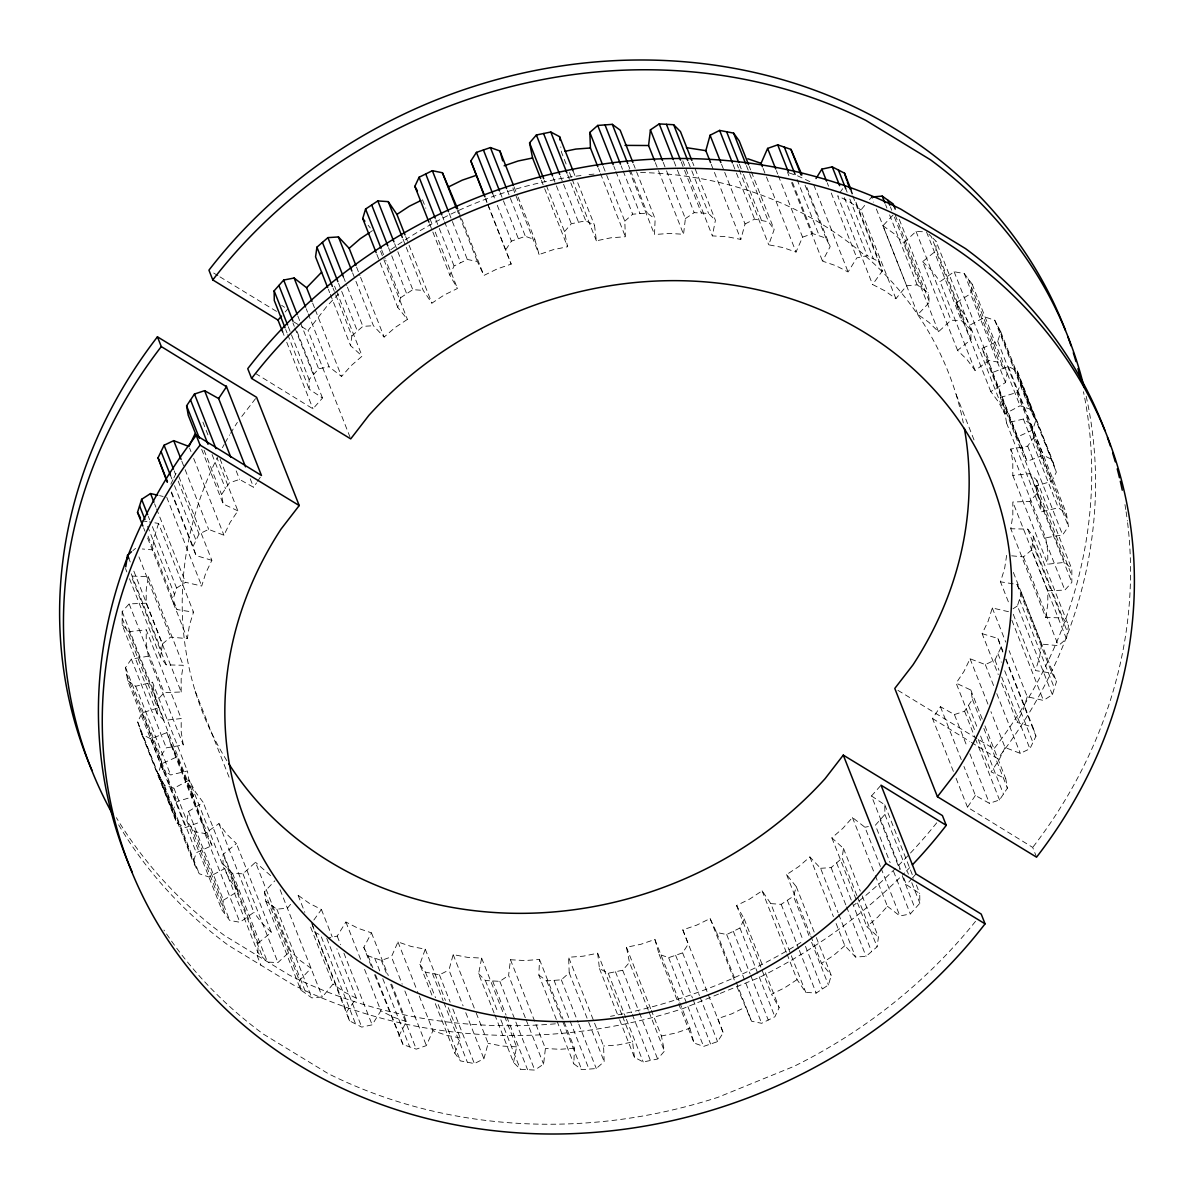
<?xml version="1.0" encoding="UTF-8"?>
<svg xmlns="http://www.w3.org/2000/svg" width="1194" height="1194" viewBox="0 0 1194 1194"><rect width="100%" height="100%" fill="white"/><g stroke="black" fill="none" stroke-linecap="round" stroke-linejoin="round"><path stroke-width="0.75" stroke-dasharray="5 3.75" d="M222.98 863.993L232.531 873.336L242.979 873.814L255.486 862.262L290.44 951.006L277.948 962.558L267.486 962.08L257.934 952.737L222.98 863.993L223.114 854.352L236.412 843.591L226.845 834.233L218.95 823.606L204.92 833.531L194.756 831.681L186.876 821.069L188.503 811.442L203.189 802.398L195.294 791.771L189.219 780.1L173.951 788.204L164.309 785.025L158.25 773.369L161.339 763.936L177.115 756.817L212.069 845.561L196.294 852.695L193.204 862.113L199.264 873.769L208.905 876.948L224.173 868.844L189.219 780.1M257.934 952.737L258.068 943.111L223.114 854.352M1004.781 413.9L969.826 325.156L985.095 317.052L994.736 320.231L1000.796 331.887L997.706 341.305L981.931 348.439L1016.885 437.183L1032.661 430.064L1035.75 420.631L1029.691 408.975L1020.049 405.796L1004.781 413.9L998.706 402.229L990.811 391.602L1005.497 382.558L1007.124 372.931L999.244 362.319L989.08 360.469L975.05 370.394L967.155 359.767L957.588 350.409L970.886 339.648L935.932 250.889L936.066 241.263L932.484 237.755M970.886 339.648L971.02 330.007L936.066 241.263M556.359 1019.467L538.867 975.095L539.494 959.469L524.897 960.558L510.465 959.737L508.614 975.379L525.42 1018.049M621.85 1014.646L597.642 953.2L583.194 956.185L568.613 957.275L603.567 1046.019L604.164 1061.57L596.269 1068.555L581.702 1069.645L573.836 1063.839L574.448 1048.213L563.702 1020.9M666.551 170.832L685.386 218.621L683.535 234.263L669.103 233.442L654.506 234.531L655.133 218.905L633.611 164.294M494.734 1014.646L513.554 1062.436L520.345 1069.272L534.778 1070.093L543.583 1064.138L545.419 1048.481L535.33 1022.885M308.231 313.873L329.081 366.767L341.559 376.483L351.111 365.692L362.125 356.125L350.514 345.573L351.887 335.917L333.066 288.127M856.904 895.634L842.113 858.083L843.486 848.427L831.875 837.875L842.889 828.308L852.441 817.517L864.919 827.233L880.381 866.486M836.099 923.499L844.845 945.678L855.546 957.051L866.068 956.379L877.068 946.827L878.441 937.171L860.964 892.799M181.175 691.968L181.16 678.625L183.219 665.267L166.25 664.849L131.295 576.105L148.265 576.523L146.205 589.881L146.205 603.209L181.175 691.968L164.115 692.654L157.115 700.371L157.13 713.684L164.13 720.37L181.19 718.564L181.204 731.892L183.279 744.937L166.309 747.862L160.518 756.324L162.593 769.339L170.652 774.966L187.443 770.966L189.533 784.01L193.652 796.488L177.115 801.562L172.623 810.607L176.742 823.069L185.682 827.517L201.876 821.397L166.921 732.653L150.713 738.773L141.773 734.325L137.668 721.848L142.146 712.818L158.698 707.743L193.652 796.488M166.25 664.849L160.444 657.237L162.503 643.909L132.937 568.822M162.503 643.909L170.548 637.103L187.354 638.626L189.413 625.283L193.518 612.179L158.563 523.435L149.369 521.957M1006.646 555.374L1004.587 568.717L1000.482 581.821L1009.229 604.015M1013.378 572.433L1041.616 644.118L1058.406 645.655L1066.451 638.835L1068.511 625.507L1062.705 617.895L1045.735 617.477L1010.781 528.733L1012.84 515.375L1012.825 502.032L1029.885 501.346L1036.885 493.629L1036.87 480.316L1029.87 473.63L1012.811 475.436L1012.796 462.108L1010.721 449.063L1027.691 446.138L1033.482 437.676L1031.407 424.661L1023.348 419.034L1006.557 423.034L1004.467 409.99L1000.348 397.512L1016.885 392.438L1021.377 383.393L1017.258 370.931L1008.318 366.483L992.124 372.603L1027.079 461.347L1043.287 455.227L1052.227 459.675L1056.332 472.152L1051.854 481.182L1035.302 486.257L1000.348 397.512M1066.451 638.835L1031.497 550.091L1033.556 536.763L1027.75 529.151L1010.781 528.733M1041.616 644.118L1039.541 657.476L1035.437 670.565L1051.974 673.207L1056.481 681.595L1052.377 694.684L1043.452 700.445L1027.258 696.714L1009.109 650.626M1045.735 617.477L1047.795 604.119L1047.795 590.791L1012.825 502.032M218.95 823.606L253.904 912.35L239.875 922.275L229.726 920.425L221.83 909.813L223.457 900.186L188.503 811.442M1005.497 382.558L970.543 293.814L972.17 284.187L964.274 273.575L954.125 271.725L940.096 281.65L975.05 370.394M494.062 1012.945L478.6 973.692L481.645 958.11L467.197 957.304L453.183 954.588L448.959 970.021L463.078 1005.855M513.554 1062.436L516.599 1046.854L504.495 1016.139M721.519 164.25L745.041 223.979L740.817 239.412L726.803 236.696L712.355 235.89L715.4 220.308L694.565 167.399M435.303 1003.647L454.81 1053.138L460.391 1060.884L474.376 1063.585L483.913 1058.765L488.152 1043.332L475.376 1010.915M355.946 281.336L373.423 325.708L384.125 337.066L395.139 327.499L407.408 319.38L397.692 307.276L400.542 297.784L385.752 260.232M808.92 935.469L793.458 896.216L796.308 886.724L786.592 874.62L798.861 866.501L809.875 856.934L820.576 868.292L838.054 912.664M786.98 953.991L797.07 979.587L805.771 992.363L816.174 993.08L828.427 984.96L831.263 975.468L815.129 934.514M158.563 523.435L154.459 536.524L152.384 549.882L142.31 548.971M152.384 526.629L176.578 588.075L172.488 601.149L176.981 609.537L193.518 612.179M176.578 588.075L185.503 582.299L201.696 586.03L205.801 572.941L211.86 560.344L178.234 475.018M1008.497 611.701L992.304 607.97L988.199 621.059L982.14 633.656L998.274 674.61M1052.377 694.684L1017.422 605.925L1021.512 592.851L1017.019 584.463L1000.482 581.821M1027.258 696.714L1023.154 709.818L1017.109 722.4L1032.87 727.206L1035.959 736.191L1029.915 748.757L1020.288 753.354L1005.035 747.504L990.916 711.654M431.944 995.109L419.84 964.394L425.258 949.185L411.243 946.484L397.975 941.947L391.423 956.827L402.184 984.14M454.81 1053.138L460.212 1037.944L448.108 1007.214M778.369 175.727L802.577 237.173L796.025 252.053L782.757 247.516L768.742 244.815L774.16 229.606L751.295 171.578M374.588 974.692L403.05 1044.616L416.303 1049.153L426.377 1045.586L432.929 1030.691L417.467 991.438M403.02 239.173L423.198 290.381L431.885 303.157L444.168 295.022L457.436 288.485L449.81 275.113L454.063 265.978L467.317 259.456L477.391 261.531L483.898 275.456L497.182 268.919L511.181 264.113L485.63 198.517M648.297 1010.169L629.477 962.394L626.462 947.26L640.894 944.275L654.894 939.469L659.103 954.275L668.625 957.678L682.61 952.872L688.281 944.021L682.819 929.887L696.818 925.081L710.102 918.544L716.609 932.469L726.683 934.544L739.937 928.022L744.19 918.887L736.564 905.515L749.832 898.978L762.115 890.843L770.802 903.619L805.771 992.363M736.982 986.811L751.578 1021.228L761.638 1023.303L774.891 1016.766L779.16 1007.646L765.041 971.797M170.846 484.182L173.115 479.466M173.876 477.898L176.891 471.6M211.86 560.344L196.085 555.538L192.995 546.553L199.04 534.002L208.666 529.39L223.935 535.24L229.979 522.659L237.86 510.853L217.024 457.944M982.14 633.656L997.915 638.462L1001.005 647.447L994.96 659.998L985.334 664.61L970.065 658.76L964.021 671.341L956.14 683.147L975.632 732.638M1005.035 747.504L998.975 760.085L991.095 771.891L1005.766 778.772L1007.393 788.174L999.527 799.965L989.393 803.323L975.379 795.458L963.946 766.444M371.215 966.155L363.827 947.394L371.483 932.872L358.2 928.335L345.917 922.037L337.201 936.096L328.514 937.977M398.781 1036.138L406.438 1021.616L391.647 984.08M971.02 330.007L961.469 320.664L951.021 320.186L938.514 331.738L928.947 322.38L917.917 314.47L929.559 302.201L928.186 292.754L917.171 284.859L906.619 285.769L895.903 298.694L884.858 290.799L872.575 284.5L882.336 270.978L879.485 261.919L867.217 255.635L856.799 257.904L848.083 271.963L835.8 265.665L822.517 261.128L830.173 246.606L805.98 185.174M312.141 924.529L349.469 1020.825L361.737 1027.109L372.155 1024.84L380.871 1010.796L363.394 966.409M678.61 1003.766L694.072 1043.019L703.594 1046.422L717.564 1041.616L723.236 1032.78L717.788 1018.631L731.788 1013.825L745.056 1007.288M505.793 249.71L511.39 241.128L525.375 236.322L534.897 239.725L539.106 254.531L553.106 249.725L567.538 246.74L564.523 231.606L544.36 180.413M237.86 510.853L223.188 503.972L221.562 494.57L229.427 482.779L239.576 479.436L253.591 487.301L256.546 482.869M257.531 481.391L260.486 476.958M953.379 771.414L932.529 718.519L940.409 706.699L954.424 714.564L967.2 746.996M954.424 714.564L964.573 711.221L972.438 699.43L970.812 690.028L956.14 683.147M1036.556 857.173L1032.706 847.412L967.498 807.263L975.379 795.458M162.593 769.339L127.639 680.595L125.549 667.565L131.355 659.103L148.325 656.193L183.279 744.937M1010.721 449.063L1045.675 537.807L1062.645 534.897L1068.451 526.435L1066.361 513.405L1031.407 424.661M313.843 920.022L321.425 909.5L309.142 903.201L298.097 895.306L295.963 897.888M839.785 192.756L843.039 188.234M349.469 1020.825L346.633 1011.781L356.379 998.244L336.887 948.752M241.785 416.437L256.576 397.289M350.081 437.258L308.067 330.604L326.26 307.037A373.08 331.231 -21.5 0 1 341.409 291.217M895.903 298.694L860.934 209.95L865.232 204.771M869.516 199.607L871.665 197.01L873.68 202.144M290.59 904.351L287.381 908.231L276.829 909.141L265.814 901.246L264.441 891.799L274.918 880.754M265.814 901.246L300.769 989.99L311.798 997.885L322.335 996.99L333.066 984.05L309.53 924.32M564.523 231.606L571.329 223.741L585.761 220.771L594.537 225.412L596.358 240.8L610.806 237.815L625.387 236.725L624.79 221.174L605.97 173.384M597.642 953.2L599.463 968.588L608.239 973.229L622.671 970.259L629.477 962.394M619.626 1019.78L634.417 1057.332L643.208 1061.973L657.625 1059.003L664.431 1051.138L661.416 1036.004L651.327 1010.408M285.172 311.962L287.56 309.276M255.501 373.438L312.962 408.811L322.514 398.02L309.231 389.199L309.097 379.573L318.634 368.797L329.081 366.767M900.395 869.366L871.486 795.98L881.038 785.189M871.486 795.98L884.769 804.801L884.903 814.427L875.366 825.203L890.157 862.74M875.292 875.545L887.396 906.261L877.844 917.052L866.829 926.619L878.441 937.171M887.396 906.261L899.888 915.977L910.321 913.947L919.858 903.171L919.723 893.545L906.44 884.724L911.216 879.336M912.41 877.978L915.992 873.933M157.13 713.684L122.161 624.94L122.161 611.626L129.146 603.91L146.205 603.209M1047.795 590.791L1064.854 590.09L1071.839 582.373L1071.839 569.06L1036.87 480.316M917.917 314.47L882.948 225.726L894.604 213.442M300.769 989.99L299.395 980.558L311.052 968.274L300.007 960.379L290.44 951.006M938.514 331.738L903.559 242.994L916.052 231.442L923.022 231.755M624.79 221.174L632.686 214.189L647.252 213.099L655.133 218.905M538.867 975.095L546.748 980.901L561.314 979.811L569.21 972.826L568.613 957.275M844.845 945.678L833.815 955.245L821.547 963.379L831.263 975.468M351.887 335.917L362.886 326.365L373.423 325.708M820.576 868.292L831.114 867.635L842.113 858.083M132.907 550.628L135.594 548.344M1011.691 555.822L1023.452 556.897L1031.497 550.091M957.588 350.409L922.634 261.665L935.932 250.889M258.068 943.111L271.366 932.335L236.412 843.591M685.386 218.621L694.177 212.651L708.609 213.472L715.4 220.308M478.6 973.692L485.391 980.528L499.823 981.349L508.614 975.379M369.394 232.666L372.453 230.621M400.542 297.784L412.796 289.664L423.198 290.381M770.802 903.619L781.204 904.336L793.458 896.216M797.07 979.587L784.801 987.722L771.518 994.259L779.16 1007.646M1012.96 608.821L1017.422 605.925M990.811 391.602L955.857 302.843L970.543 293.814M223.457 900.186L238.143 891.157L203.189 802.398M745.041 223.979L754.578 219.159L768.563 221.86L774.16 229.606M419.84 964.394L425.437 972.14L439.422 974.841L448.959 970.021M718.534 994.095L682.998 1008.572A497.435 441.631 -21.5 0 1 293.306 984.931L228.487 945.394A497.435 441.631 -21.5 0 1 118.325 824.278M720.221 993.408L759.086 977.587A497.435 441.631 -21.5 0 0 904.574 872.918M802.577 237.173L812.666 233.591L825.92 238.128L830.173 246.606M363.827 947.394L368.08 955.872L381.334 960.409L391.423 956.827M679.774 1002.617L689.863 1028.213L675.864 1033.019L661.416 1036.004M127.639 680.595L135.683 686.222L152.489 682.207L187.443 770.966M1006.557 423.034L1041.511 511.793L1058.317 507.778L1066.361 513.405M634.417 1057.332L632.596 1041.959L618.164 1044.929L603.567 1046.019M864.919 827.233L868.411 826.546M122.161 624.94L129.176 631.626L146.235 629.82L181.19 718.564M1012.811 475.436L1047.765 564.18L1064.824 562.374L1071.839 569.06M574.448 1048.213L559.867 1049.302L545.419 1048.481M516.599 1046.854L502.152 1046.048L488.152 1043.332M142.026 520.793L147.534 521.674M460.212 1037.944L446.198 1035.228L432.929 1030.691M159.548 495.629L163.145 496.465M789.219 172.951L795.861 175.22M797.517 175.787L811.592 182.428M406.438 1021.616L393.154 1017.079L380.871 1010.796M314.515 932.081L320.649 935.215L355.603 1023.974M356.379 998.244L344.096 991.96L333.066 984.05M213.666 273.038L218.383 275.918M219.95 276.874L276.59 311.425M293.903 321.977L300.201 325.813M301.769 326.768L308.067 330.604M897.933 690.356L978.17 739.295M979.752 740.265L993.915 748.892A497.435 441.631 -21.5 0 0 1083.451 391.707M932.529 718.519L969.797 741.459M971.349 742.414L997.751 758.653A497.435 441.631 -21.5 0 0 1086.152 396.109M281.65 305.351L284.605 307.306M860.934 209.95L849.904 202.04L837.621 195.756L872.575 284.5M882.948 225.726L893.993 233.621L903.559 242.994M270.575 875.575L255.486 862.262M928.902 234.248L931.29 236.591L966.244 325.335M922.634 261.665L932.201 271.023L940.096 281.65M271.366 932.335L261.799 922.977L253.904 912.35M368.14 225.248L370.289 227.935M955.857 302.843L963.752 313.47L969.826 325.156M238.143 891.157L230.248 880.53L224.173 868.844M981.931 348.439L988.005 360.11L1027.079 461.347M1016.885 437.183L1022.959 448.869M166.921 732.653L171.04 745.131L177.115 756.817M171.04 745.131L205.995 833.89L212.069 845.561M1017.258 370.931L1052.227 459.675M1019.318 377.17L1054.272 465.914M1021.377 383.393L1056.332 472.152M1000.796 331.887L1035.75 420.631M997.766 326.052L1032.72 414.796M994.736 320.231L1029.691 408.975M1008.318 366.483L1043.287 455.227M997.706 341.305L1032.661 430.064M1032.452 431.168L1067.406 519.912M1016.885 392.438L1051.854 481.182M1033.482 437.676L1068.451 526.435M972.17 284.187L1020.049 405.796M968.215 278.874L1003.184 367.618M1023.348 419.034L1058.317 507.778M964.274 273.575L999.244 362.319M1027.691 446.138L1062.645 534.897M954.125 271.725L989.08 360.469M1036.885 486.973L1071.839 575.717M1029.87 473.63L1064.824 562.374M1036.885 493.629L1071.839 582.373M926.514 231.92L961.469 320.664M1029.885 501.346L1064.854 590.09M916.052 231.442L951.021 320.186M1033.556 536.763L1068.511 625.507M1027.75 529.151L1062.705 617.895M1032.526 543.419L1067.481 632.163M899.276 219.368L928.186 292.754M895.276 215.159L929.559 302.201M890.411 206.89L891.754 210.308M894.44 217.129L922.678 288.814M885.575 204.652L886.918 208.069M889.605 214.89L917.171 284.859M1023.452 556.897L1058.406 645.655M956.155 394.587L974.438 440.989M876.366 208.965L906.619 285.769M1021.512 592.851L1056.481 681.595M1017.019 584.463L1051.974 673.207M1019.467 599.388L1054.421 688.132M851.247 190.234L852.591 193.652M855.949 202.189L879.485 261.919M850.725 190.756L852.083 194.174M852.755 195.876L882.336 270.978M845.785 188.801L847.128 192.219M849.829 199.04L873.351 258.785M1013.258 614.253L1035.437 670.565M1011.855 620.238L1043.452 700.445M844.367 197.607L867.217 255.635M827.218 182.801L828.561 186.219M831.263 193.055L856.799 257.904M992.304 607.97L1005.751 642.103M997.915 638.462L1003.288 652.118M1005.975 658.939L1032.87 727.206M1001.005 647.447L1003.02 652.566M1005.706 659.386L1035.959 736.191M813.801 184.921L848.083 271.963M997.99 653.73L1001.348 662.252M1004.706 670.789L1032.944 742.474M994.96 659.998L998.99 670.252M1001.676 677.073L1029.915 748.757M1001.647 683.147L1017.109 722.4M805.069 185.219L825.92 238.128M797.099 179.533L819.293 235.86M985.334 664.61L994.065 686.804M996.766 693.624L1020.288 753.354M792.488 182.383L812.666 233.591M787.562 172.384L788.906 175.787M791.592 182.622L822.517 261.128M970.065 658.76L988.229 704.833M776.354 170.608L777.697 174.025M970.812 690.028L982.244 719.042M984.931 725.862L1005.766 778.772M763.085 168.429L765.772 175.264M766.458 176.966L796.025 252.053M972.438 699.43L981.169 721.609M983.871 728.444L1007.393 788.174M968.498 705.326L977.916 729.221M980.602 736.041L1003.467 794.07M978.319 739.459L991.095 771.891M964.573 711.221L974.647 736.817M975.319 738.519L999.527 799.965M749.28 166.459L750.623 169.876M746.384 165.548L768.563 221.86M739.384 164.19L742.758 172.727M743.429 174.428L761.578 220.517M969.886 753.817L989.393 803.323M737.146 164.593L738.489 168.011M739.176 169.712L768.742 244.815M733.071 164.548L735.758 171.384M736.429 173.085L754.578 219.159M940.409 706.699L961.26 759.608M956.066 778.249L967.498 807.263M711.236 164.309L740.817 239.412M692.55 162.28L693.893 165.697M688.431 162.265L691.132 169.1M691.804 170.802L708.609 213.472M682.774 160.787L712.355 235.89M681.222 161.862L683.908 168.682M684.58 170.399L701.4 213.054M674.013 161.459L676.699 168.279M677.371 169.981L694.177 212.651M663.192 162.294L665.879 169.115M655.312 162.578L683.535 234.263M884.769 804.801L913.679 878.187M916.365 885.008L919.723 893.545M884.903 814.427L908.425 874.157M911.783 882.694L919.858 903.171M628.432 165.309L629.775 168.727M630.447 170.429L647.252 213.099M628.954 169.682L654.506 234.531M903.754 877.903L906.44 884.724M880.127 819.815L899.634 869.307M902.321 876.127L915.097 908.559M621.149 165.862L622.492 169.279M623.164 170.981L639.969 213.651M893.515 871.277L910.321 913.947M613.865 166.399L615.208 169.817M615.88 171.518L632.686 214.189M881.053 868.187L899.888 915.977M603.283 166.563L605.298 171.682M598.507 168.458L599.851 171.861M600.522 173.578L625.387 236.725M852.441 817.517L874.62 873.844M843.486 848.427L860.292 891.097M573.03 170.802L575.045 175.921M577.732 182.757L594.537 225.412M857.576 897.336L877.068 946.827M831.875 837.875L866.829 926.619M566.105 163.996L561.404 152.041L560.792 146.922M569.463 172.533L571.478 177.652M572.15 179.354L596.358 240.8M567.598 174.697L585.761 220.771M836.606 862.859L851.397 900.41M852.068 902.112L871.575 951.603M560.389 176.175L578.553 222.263M831.114 867.635L845.904 905.171M846.576 906.888L866.068 956.379M553.18 177.667L571.329 223.741M838.725 914.38L855.546 957.051M809.875 856.934L833.412 916.679M541.33 180.175L544.016 187.01M544.688 188.712L567.538 246.74M796.308 886.724L814.457 932.798M786.592 874.62L810.114 934.365M810.786 936.066L821.547 963.379M514.047 186.816L517.42 195.353M518.092 197.055L534.897 239.725M811.621 942.29L828.427 984.96M512.883 187.965L539.106 254.531M787.339 900.276L802.801 939.529M805.487 946.349L822.293 989.02M507.211 190.249L525.375 236.322M781.204 904.336L798.696 948.708M799.368 950.409L816.174 993.08M500.226 192.652L518.375 238.725M492.57 193.338L494.585 198.458M497.271 205.278L511.39 241.128M762.115 890.843L786.309 952.29M485.63 199.264L486.973 202.681M487.645 204.383L511.181 264.113M744.19 918.887L762.339 964.976M736.564 905.515L761.444 968.647M762.115 970.364L771.518 994.259M458.362 210.607L483.898 275.456M457.212 210.323L458.556 213.741M459.227 215.442L477.391 261.531M739.937 928.022L774.891 1016.766M733.31 931.29L750.116 973.961M750.787 975.662L768.264 1020.034M449.168 213.368L467.317 259.456M726.683 934.544L761.638 1023.303M442.541 216.636L443.884 220.039M444.556 221.756L460.69 262.71M435.914 219.89L438.601 226.726M439.273 228.427L454.063 265.978M716.609 932.469L735.444 980.259M736.116 981.975L751.578 1021.228M710.102 918.544L734.295 979.99M422.482 199.741L425.84 208.278M429.87 218.517L432.556 225.353M435.243 232.173L457.436 288.485M429.631 223.905L449.81 275.113M682.819 929.887L723.236 1032.78M405.676 236.591L408.363 243.427M409.035 245.128L431.885 303.157M682.61 952.872L699.415 995.542M700.087 997.244L717.564 1041.616M675.625 955.275L692.43 997.945M693.102 999.647L710.579 1044.019M394.632 243.591L412.796 289.664M668.625 957.678L703.594 1046.422M388.513 247.651L406.661 293.724M654.894 939.469L679.102 1000.915M381.707 249.994L385.08 258.531M659.103 954.275L677.923 1002.064M380.528 251.113L383.214 257.934M383.886 259.635L407.408 319.38M376.841 254.367L379.543 261.202M380.214 262.904L397.692 307.276M626.462 947.26L650.655 1008.706M356.558 267.083L359.916 275.62M360.588 277.321L384.125 337.066M648.969 1011.885L664.431 1051.138M352.573 272.799L355.275 279.62M622.671 970.259L638.805 1011.214M639.477 1012.915L657.625 1059.003M343.394 276.874L346.753 285.411M347.424 287.112L362.886 326.365M615.447 971.737L631.596 1012.706M632.268 1014.407L650.417 1060.481M338.559 283.351L341.245 290.187M341.932 291.888L357.394 331.141M608.239 973.229L625.731 1017.601M626.402 1019.303L643.208 1061.973M622.522 1016.348L632.596 1041.959M334.574 286.157L335.917 289.575M336.589 291.276L362.125 356.125M599.463 968.588L618.955 1018.079M328.32 289.247L329.663 292.664M330.335 294.366L350.514 345.573M312.649 303.097L314.664 308.216M315.335 309.918L341.559 376.483M569.21 972.826L588.03 1020.616M588.702 1022.318L604.164 1061.57M306.216 308.739L307.559 312.156M561.314 979.811L578.12 1022.482M578.792 1024.183L596.269 1068.555M297.799 315.903L299.813 321.022M300.485 322.723L318.634 368.797M554.031 980.349L588.985 1069.108M297.067 331.529L313.873 374.185M292.933 322.917L294.276 326.335M294.948 328.037L322.514 398.02M539.494 959.469L563.031 1019.198M546.748 980.901L581.702 1069.645M288.261 326.678L309.097 379.573M285.694 329.469L287.038 332.887M287.724 334.589L309.231 389.199M557.031 1021.183L573.836 1063.839M282.709 332.007L284.053 335.424M286.739 342.245L312.962 408.811M510.465 959.737L534.658 1021.183M526.091 1019.751L543.583 1064.138M499.823 981.349L534.778 1070.093M492.6 980.946L506.047 1015.079M506.719 1016.781L527.569 1069.69M481.645 958.11L503.823 1014.437M485.391 980.528L498.167 1012.96M500.853 1019.78L520.345 1069.272M453.183 954.588L474.705 1009.199M465.764 1012.691L483.913 1058.765M250.218 478.764L253.591 487.301M439.422 974.841L450.168 1002.139M452.854 1008.975L474.376 1063.585M425.258 949.185L445.422 1000.393M236.203 470.899L239.576 479.436M432.422 973.483L443.183 1000.796M443.855 1002.497L467.376 1062.227M425.437 972.14L435.512 997.736M438.213 1004.557L460.391 1060.884M220.024 458.884L229.427 482.779M202.905 422.109L208.95 437.467M212.054 454.541L225.502 488.674M204.084 450.198L221.562 494.57M397.975 941.947L416.796 989.722M201.682 449.362L223.188 503.972M404.87 990.96L426.377 1045.586M189.637 448.213L190.98 451.616M193.682 458.451L223.935 535.24M371.483 932.872L388.289 975.543M381.334 960.409L387.393 975.767M390.751 984.304L416.303 1049.153M181.772 461.123L184.473 467.944M185.145 469.66L208.666 529.39M374.707 958.14L380.095 971.797M382.781 978.617L409.676 1046.884M368.08 955.872L372.797 967.812M375.483 974.647L403.05 1044.616M174.16 470.854L175.503 474.257M178.204 481.092L199.04 534.002M170.473 475.421L171.817 478.839M174.503 485.659L196.01 540.27M345.917 922.037L360.707 959.588M171.488 491.943L192.995 546.553M171.22 492.391L196.085 555.538M166.742 497.286L201.696 586.03M337.201 936.096L340.559 944.633M343.917 953.17L372.155 1024.84M321.425 909.5L332.171 936.797M326.783 938.365L361.737 1027.109M154.578 503.793L155.921 507.211M156.593 508.913L185.503 582.299M311.664 923.022L346.633 1011.781M298.097 895.306L304.828 912.365M148.34 516.39L149.683 519.808M147.638 526.345L174.533 594.612M148.071 536.151L176.981 609.537M143.578 527.763L144.922 531.181M147.608 538.001L187.354 638.626M280.127 889.769L322.335 996.99M195.189 691.132L229.726 778.786M148.265 576.523L183.219 665.267M138.952 556.882L170.548 637.103M276.829 909.141L311.798 997.885M271.322 905.186L306.291 993.93M264.441 891.799L299.395 980.558M128.892 558.583L130.236 561.986M131.221 573.777L161.474 650.581M125.489 568.493L126.833 571.911M129.519 578.732L160.444 657.237M242.979 873.814L277.948 962.558M129.146 603.91L164.115 692.654M232.531 873.336L267.486 962.08M227.755 868.665L262.71 957.409M122.161 611.626L157.115 700.371M257.053 955.409L260.904 965.17M129.176 631.626L164.13 720.37M122.161 618.283L157.115 707.027M204.92 833.531L239.875 922.275M131.355 659.103L166.309 747.862M194.756 831.681L229.726 920.425M135.683 686.222L170.652 774.966M190.816 826.382L225.785 915.126M173.951 788.204L221.83 909.813M125.549 667.565L160.518 756.324M142.146 712.818L177.115 801.562M126.594 674.088L161.548 762.832M161.339 763.936L196.294 852.695M150.713 738.773L185.682 827.517M164.309 785.025L199.264 873.769M161.28 779.204L196.234 867.948M158.25 773.369L193.204 862.113M137.668 721.848L172.623 810.607M139.728 728.086L174.682 816.83M141.773 734.325L176.742 823.069M1035.302 486.257L1039.422 498.749L1041.511 511.793M988.005 360.11L992.124 372.603M201.876 821.397L205.995 833.89M158.698 707.743L154.578 695.251L152.489 682.207M689.863 1028.213L694.072 1043.019M1045.675 537.807L1047.765 550.852L1047.765 564.18M148.325 656.193L146.235 643.148L146.235 629.82M226.89 760.772A373.08 331.231 -21.5 0 1 217.398 457.451M222.427 447.705A373.08 331.231 -21.5 0 1 224.173 444.481M225.069 442.884A373.08 331.231 -21.5 0 1 229.636 434.914M230.576 433.332A373.08 331.231 -21.5 0 1 237.367 422.392M975.513 921.335A497.435 441.631 -21.5 0 1 794.04 1066.332L717.952 1097.316A497.435 441.631 -21.5 0 1 328.275 1073.675L263.441 1034.153A497.435 441.631 -21.5 0 1 163.951 930.066M936.708 822.83A497.435 441.631 -21.5 0 1 896.754 867.128M895.425 868.441A497.435 441.631 -21.5 0 1 853.934 905.142M800.89 942.469A497.435 441.631 -21.5 0 1 610.492 1016.318M555.389 1023.825A497.435 441.631 -21.5 0 1 289.47 975.17L224.651 935.633A497.435 441.631 -21.5 0 1 116.355 817.651M909.798 867.56A497.435 441.631 -21.5 0 1 905.888 871.59M640.566 172.488A373.08 331.231 -21.5 0 1 963.319 422.96M390.781 249.74A373.08 331.231 -21.5 0 1 581.687 175.443M589.045 174.593A373.08 331.231 -21.5 0 1 594.552 174.055M1124.957 504.584A497.435 441.631 -21.5 0 1 1125.838 510.032M1126.106 511.838A497.435 441.631 -21.5 0 1 1127.375 520.957M1127.599 522.778A497.435 441.631 -21.5 0 1 1032.706 847.412"/><path stroke-width="1.5" d="M654.64 160.877L648.581 145.519L650.417 129.862L659.222 123.907L673.655 124.728L680.446 131.564L691.878 160.578M355.887 265.381L349.155 248.322L338.454 236.949L327.932 237.621L316.932 247.173L315.559 256.829L327.649 287.545M125.743 566.837L127.549 555.165L131.579 551.762M710.564 162.608L705.848 150.668L710.087 135.235L719.624 130.415L733.609 133.116L739.19 140.862L748.608 164.757M376.17 252.665L362.737 218.532L365.573 209.04L377.826 200.92L388.229 201.637L396.93 214.413L405.005 234.89M142.907 526.061L137.519 512.405L141.623 499.316L150.548 493.555L157.742 495.212M762.414 166.727L761.071 163.309L767.623 148.414L777.697 144.847L790.95 149.384L801.935 174.936M428.959 222.203L414.84 186.354L419.109 177.234L432.362 170.697L442.422 172.772L457.69 208.89M167.175 482.152L158.041 457.809L164.085 445.243L173.712 440.646L188.965 446.496L195.025 433.915M816.024 178.533L821.845 169.16L832.263 166.891L844.531 173.175L851.247 190.234M484.286 195.846L470.839 160.966L476.436 152.384L490.406 147.578L499.928 150.981L513.375 185.115M912.38 864.859A497.435 441.631 -21.5 0 0 946.26 825.338L881.038 785.189L915.992 873.933L981.214 914.082L985.065 923.843A497.435 441.631 -21.5 0 1 298.694 1064.973A497.435 441.631 -21.5 0 1 200.085 445.108L188.234 415.228L186.607 405.826L194.473 394.035L204.607 390.677L218.621 398.542L245.516 466.809M218.621 398.542L226.502 386.737L161.294 346.588L157.444 336.827L256.576 397.289L299.216 505.555L281.023 529.121A373.08 331.231 -21.5 0 0 372.17 969.856A373.08 331.231 -21.5 0 0 867.739 886.963L885.933 863.396L843.277 755.115L825.084 778.682A373.08 331.231 -21.5 0 1 228.845 763.876M251.591 378.423A497.435 441.631 -21.5 0 1 937.947 237.293A497.435 441.631 -21.5 0 1 1036.556 857.173L937.424 796.711L955.633 773.145A373.08 331.231 -21.5 0 0 864.486 332.425A373.08 331.231 -21.5 0 0 368.916 415.318L350.723 438.885L251.591 378.423L247.74 368.662A497.435 441.631 -21.5 0 1 900.694 209.069L965.513 248.606A497.435 441.631 -21.5 0 1 1104.928 430.571M540.658 178.473L532.584 157.996L529.569 142.862L536.375 134.997L550.792 132.027L559.583 136.668L573.03 170.802M285.023 327.768L274.277 300.455L274.142 290.829L283.679 280.053L294.112 278.023L306.604 287.739L311.977 301.395M282.709 332.007L278.008 320.067L281.59 316.022M306.604 287.739L321.664 272.157M597.836 166.742L590.433 147.981L589.836 132.43L597.731 125.445L612.298 124.355L620.164 130.161L632.939 162.578M349.155 248.322L360.185 238.755L369.394 232.666M396.93 214.413L409.199 206.278L420.81 200.562M448.944 186.712L462.212 180.175L476.212 175.369M504.137 165.787L518.136 160.981L532.584 157.996M565.001 151.31L575.836 149.071L590.433 147.981M871.665 197.01L882.202 196.114L893.231 204.01L895.246 209.129M625.014 145.384L648.581 145.519M686.431 147.653L705.848 150.668M747.802 158.772L761.071 163.309M843.277 755.115L942.409 815.577L946.26 825.338M200.085 445.108L299.216 505.555M885.933 863.396L985.065 923.843M1065.481 330.365A497.435 441.631 -21.5 0 0 678.073 61.282A497.435 441.631 -21.5 0 0 208.935 270.157L212.786 279.918L278.008 320.067M362.737 218.532L364.886 221.218M414.84 186.354L417.393 190.816M137.519 512.405L140.519 517.987M887.709 200.07L889.739 205.189M882.202 196.114L884.903 202.95M847.367 182.219L850.053 189.055M838.397 170.026L845.785 188.801M832.263 166.891L839.666 185.667M821.845 169.16L826.546 181.1M790.95 149.384L801.04 174.981M784.324 147.116L795.085 174.414M777.697 144.847L788.458 172.145M767.623 148.414L775.682 168.906M733.609 133.116L745.713 163.847M726.624 131.773L738.713 162.488M719.624 130.415L732.4 162.847M710.087 135.235L720.848 162.548M673.655 124.728L687.759 160.563M937.424 796.711L894.784 688.445L912.977 664.879A373.08 331.231 -21.5 0 0 964.349 428.362M666.431 124.31L680.55 160.16M659.222 123.907L673.341 159.742M650.417 129.862L662.521 160.593M612.298 124.355L627.76 163.608M605.015 124.892L620.477 164.145M597.731 125.445L613.194 164.697M589.836 132.43L602.612 164.862M550.792 132.027L566.926 172.981M543.583 133.519L559.717 174.473M536.375 134.997L552.509 175.966M529.569 142.862L543.688 178.712M490.406 147.578L506.54 188.548M483.421 149.981L499.555 190.936M476.436 152.384L492.57 193.338M470.839 160.966L484.958 196.801M442.422 172.772L456.541 208.622M432.362 170.697L448.496 211.666M425.736 173.966L441.87 214.92M419.109 177.234L435.243 218.189M388.229 201.637L402.348 237.472M377.826 200.92L393.96 241.889M371.707 204.98L387.841 245.934M365.573 209.04L381.035 248.292M338.454 236.949L351.902 271.083M327.932 237.621L343.394 276.874M322.425 242.397L337.887 281.65M316.932 247.173L332.395 286.426M294.112 278.023L305.545 307.037M283.679 280.053L297.127 314.186M278.903 285.441L293.023 321.29M274.142 290.829L287.59 324.962M226.159 385.856L261.471 475.481L196.249 435.347A497.435 441.631 -21.5 0 0 132.325 872.381M204.607 390.677L230.83 457.242M194.473 394.035L215.995 448.646M190.533 399.93L208.025 444.302M186.607 405.826L199.383 438.258M173.712 440.646L181.1 459.406M164.085 445.243L173.488 469.138M161.056 451.526L170.473 475.421M158.041 457.809L167.444 481.704M150.548 493.555L153.907 502.092M141.623 499.316L147.668 514.689M139.579 505.868L144.952 519.524M127.549 555.165L128.892 558.583M844.531 173.175L846.904 180.712M499.928 150.981L502.734 160.847M559.583 136.668L559.986 140.086M92.057 770.533A497.435 441.631 -21.5 0 1 157.444 336.827M112.863 814.741A497.435 441.631 -21.5 0 1 161.294 346.588M1068.033 337.201A497.435 441.631 -21.5 0 1 1071.048 345.827M1073.316 352.782A497.435 441.631 -21.5 0 1 1075.973 361.543M1077.943 368.603A497.435 441.631 -21.5 0 1 1081.092 381.005M212.786 279.918A497.435 441.631 -21.5 0 1 865.725 120.325L930.559 159.847A497.435 441.631 -21.5 0 1 1084.077 387.214M1107.45 437.422A497.435 441.631 -21.5 0 1 1110.42 446.078M1112.659 453.048A497.435 441.631 -21.5 0 1 1115.286 461.809M1117.226 468.869A497.435 441.631 -21.5 0 1 1119.465 477.749M1120.315 481.301A497.435 441.631 -21.5 0 1 1122.256 490.212"/></g></svg>
